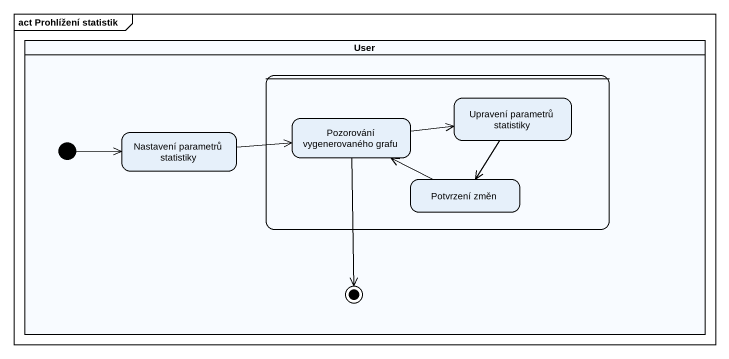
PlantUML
@startuml
mainframe act Prohlížení statistik
hide empty description
state User <<partition>> {
  state " " as state1 {
    state "Pozorování vygenerovaného grafu" as Pozorování_vygenerovaného
    state "Upravení parametrů statistiky" as Upravení_parametrů
    state "Potvrzení změn" as Potvrzení_změn
  }
  state "Nastavení parametrů statistiky" as Nastavení_parametrů
  state final1 <<end>>
  [*] -right-> Nastavení_parametrů
}
Nastavení_parametrů -right-> Pozorování_vygenerovaného
Pozorování_vygenerovaného -right-> Upravení_parametrů
Pozorování_vygenerovaného --> final1
Upravení_parametrů --> Potvrzení_změn
Potvrzení_změn -left-> Pozorování_vygenerovaného
@enduml
